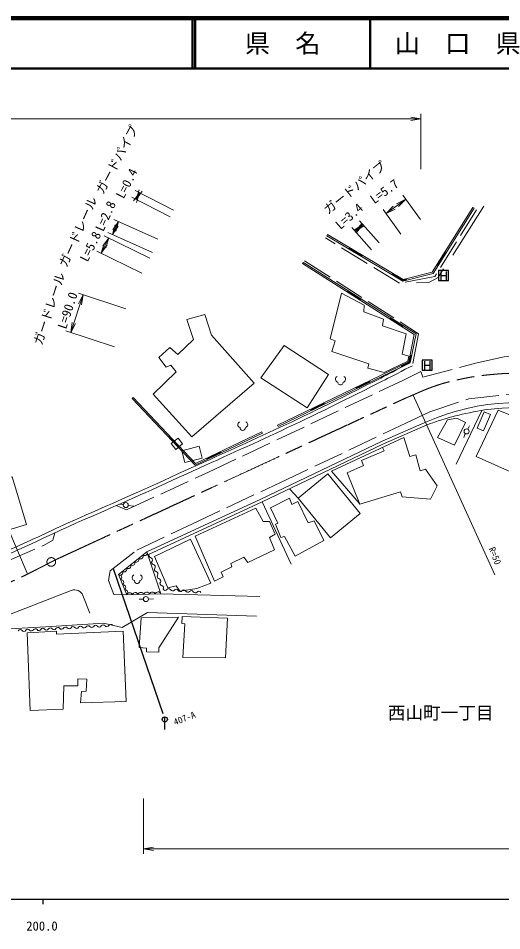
# Model space of a CAD drawing. Units: millimetres, scale not verified. Extents: x 40000 to 680000, y 20000 to 380000.
# Drawn here: x 263136 to 359115, y 198715 to 380000 of the extents above; entities that cross this region are included whole.
import ezdxf
from ezdxf.enums import TextEntityAlignment as Align

# ---------------------------------------------------------------- set-up
doc = ezdxf.new("R2010")
doc.units = ezdxf.units.MM
doc.header["$LTSCALE"] = 1000
doc.linetypes.add('CHAIN', pattern=[18.5, 12, -1.5, 3.5, -1.5])
doc.linetypes.add('DASHED', pattern=[7.5, 6, -1.5])
for name, color, linetype, lineweight in [('M-BMK', 2, 'CHAIN', 13), ('M-STR-HTXT', 7, 'Continuous', 13), ('M-STR-STRC', 7, 'Continuous', 25), ('M-TTL', 2, 'Continuous', 140), ('M-TTL-BAND', 7, 'Continuous', 25), ('M-TTL-LINE', 7, 'Continuous', 50), ('M-WORK', 1, 'Continuous', 13)]:
    doc.layers.add(name, color=color, linetype=linetype, lineweight=lineweight)
doc.layers.add('M-BMK-HTXT', color=7, linetype='Continuous')
doc.layers.add('M-TTL-TXT', color=7, linetype='Continuous')
doc.styles.add('ＭＳ ゴシック', font='')
doc.styles.get('ＭＳ ゴシック').set_extended_font_data('MS Gothic')

# ---------------------------------------------------------------- blocks, each defined once
blk = doc.blocks.new('open_arrow')
at = {"color": 0, "linetype": 'Continuous', "lineweight": -2}
blk.add_lwpolyline([(7.5, 1.25), (0, 0), (7.5, -1.25)], dxfattribs=at)

msp = doc.modelspace()

# ---------------------------------------------------------------- linework, layer by layer
at = {"layer": 'M-BMK'}
msp.add_circle((269683, 271981), 860, dxfattribs=at)
for points, knots in [([(270446, 272374), (299652, 285873), (312789, 291945), (339928, 304490), (339928, 304490), (339928, 304490), (339928, 304490), (342213, 305432), (343444, 306087), (345777, 306903), (347563, 307527), (348601, 307776), (350449, 308186), (353095, 308771), (354607, 308992), (357305, 309239), (359601, 309449), (360419, 309474), (363201, 309502)], [0, 0, 0, 0, 1, 1, 1, 2, 2, 2, 3, 3, 3, 4, 4, 4, 5, 5, 5, 6, 6, 6, 6]), ([(173460, 270108), (187285, 266657), (192200, 265430), (204212, 262432), (204212, 262432), (204212, 262432), (204212, 262432), (208150, 261877), (210337, 261407), (214295, 261010), (217533, 260686), (219356, 260491), (222611, 260493), (226205, 260496), (228215, 260756), (231789, 261140), (237097, 261710), (240102, 261941), (245318, 263079), (249746, 264044), (252228, 264644), (256521, 266095), (262174, 268005), (264141, 269132), (270446, 272374)], [0, 0, 0, 0, 1, 1, 1, 2, 2, 2, 3, 3, 3, 4, 4, 4, 5, 5, 5, 6, 6, 6, 7, 7, 7, 8, 8, 8, 8])]:
    msp.add_open_spline(points, degree=3, knots=knots, dxfattribs=at)
at = {"layer": 'M-STR-HTXT'}
for p, q in [((343065, 350000), (343065, 361000)), ((138205, 360000), (343065, 360000)), ((293274, 340533), (285651, 344453)), ((293934, 341871), (286334, 345780)), ((286541, 343996), (287223, 345322)), ((343019, 339991), (339475, 344855)), ((340064, 344047), (336143, 341190)), ((339098, 337134), (335554, 341999)), ((281841, 337016), (283016, 339636)), ((290840, 336128), (282104, 340045)), ((331569, 339007), (330045, 337659)), ((334795, 335359), (330907, 339756)), ((289760, 333465), (280929, 337426)), ((333270, 334010), (329382, 338408)), ((279609, 333314), (281104, 336357)), ((289287, 332339), (280206, 336798)), ((287681, 329351), (278712, 333755)), ((273551, 317563), (276030, 325090)), ((284512, 322297), (275080, 325403)), ((282232, 314704), (272601, 317876)), ((249570, 305519), (264927, 269739)), ((357722, 269398), (341468, 305231)), ((288000, 225000), (288000, 214000)), ((288000, 215000), (557000, 215000))]:
    msp.add_line(p, q, dxfattribs=at)
at = {"layer": 'M-STR-STRC'}
for p, q in [((348549, 329887), (346549, 329887)), ((346549, 329887), (346549, 327887)), ((347090, 327972), (347090, 329671)), ((347090, 328887), (348081, 328887)), ((348081, 329682), (348081, 327977)), ((348549, 327887), (348549, 329887)), ((346549, 327887), (348549, 327887)), ((345308, 312078), (343308, 312078)), ((343308, 312078), (343308, 310078)), ((343848, 310163), (343848, 311863)), ((344840, 311873), (344840, 310169)), ((345308, 310078), (345308, 312078)), ((343308, 310078), (345308, 310078)), ((343848, 311078), (344840, 311078)), ((281987, 270707), (291809, 241864)), ((292231, 238698), (292231, 241198))]:
    msp.add_line(p, q, dxfattribs=at)
msp.add_circle((292231, 240698), 500, dxfattribs=at)
at = {"layer": 'M-TTL'}
msp.add_line((680000, 380000), (40000, 380000), dxfattribs=at)
at = {"layer": 'M-TTL-BAND'}
for p, q in [((40000, 205000), (579000, 205000)), ((268000, 205000), (268000, 204000))]:
    msp.add_line(p, q, dxfattribs=at)
at = {"layer": 'M-TTL-LINE'}
for p, q in [((297750, 380000), (297750, 370000)), ((298250, 380000), (298250, 370000)), ((333000, 380000), (333000, 370000)), ((40000, 370000), (680000, 370000))]:
    msp.add_line(p, q, dxfattribs=at)
at = {"layer": 'M-WORK'}
for p, q in [((349400, 332960), (355533, 342676)), ((353381, 342410), (345336, 329574)), ((353635, 342250), (345526, 329312)), ((353635, 342250), (353381, 342410)), ((324392, 336767), (324546, 337024)), ((339494, 327790), (324392, 336767)), ((339540, 328111), (324546, 337024)), ((328903, 334434), (328750, 334176)), ((331360, 332695), (328781, 334228)), ((331390, 332747), (328811, 334279)), ((331421, 332798), (328842, 334331)), ((331452, 332850), (328873, 334383)), ((331329, 332643), (331482, 332901)), ((347855, 333481), (346262, 330939)), ((347906, 333449), (346313, 330907)), ((347957, 333417), (346364, 330875)), ((348008, 333385), (346415, 330843)), ((348059, 333353), (347805, 333513)), ((319731, 331503), (319571, 331249)), ((319571, 331249), (341761, 317173)), ((319731, 331503), (342096, 317315)), ((346211, 330971), (346465, 330811)), ((346468, 328503), (347524, 330215)), ((337346, 329067), (337499, 329325)), ((337377, 329118), (339503, 327854)), ((339512, 327919), (337407, 329170)), ((337438, 329221), (339522, 327983)), ((339531, 328047), (337469, 329273)), ((345526, 329312), (339494, 327790)), ((340176, 328148), (339522, 327983)), ((339531, 328047), (340162, 328206)), ((345336, 329574), (339540, 328111)), ((340220, 327974), (340147, 328264)), ((344615, 327495), (346468, 328503)), ((340206, 328032), (339503, 327854)), ((339512, 327919), (340191, 328090)), ((342223, 327424), (344615, 327495)), ((325057, 316283), (327332, 325360)), ((327332, 325360), (331835, 322991)), ((328598, 325878), (328437, 325625)), ((328469, 325675), (331003, 324068)), ((328502, 325726), (331035, 324119)), ((328534, 325777), (331067, 324170)), ((328566, 325827), (331099, 324220)), ((330971, 324018), (331131, 324271)), ((331835, 322991), (331765, 321678)), ((300160, 321127), (296611, 320141)), ((301499, 317049), (300160, 321127)), ((331765, 321678), (335658, 320247)), ((296611, 320141), (297908, 316185)), ((335658, 320247), (335471, 318910)), ((337042, 320521), (336882, 320268)), ((336914, 320319), (339447, 318712)), ((336946, 320369), (339479, 318762)), ((336978, 320420), (339511, 318813)), ((337010, 320471), (339543, 318864)), ((335471, 318910), (340162, 317292)), ((340162, 317292), (339341, 313281)), ((339415, 318661), (339576, 318914)), ((342096, 317315), (340924, 311545)), ((297908, 316185), (294844, 313230)), ((309987, 307476), (301499, 317049)), ((326065, 315931), (325057, 316283)), ((325362, 313797), (326065, 315931)), ((341761, 317173), (340659, 311751)), ((293218, 314591), (291060, 312589)), ((294844, 313230), (293218, 314591)), ((332726, 311311), (325362, 313797)), ((291060, 312589), (292530, 310666)), ((340490, 311874), (335752, 309622)), ((339341, 313281), (340701, 312835)), ((340701, 312835), (340490, 311874)), ((340712, 311710), (340979, 313024)), ((341038, 313012), (340765, 311669)), ((340818, 311628), (341097, 313000)), ((341156, 312988), (340871, 311587)), ((341215, 312976), (340921, 313036)), ((292530, 310666), (293452, 311088)), ((293452, 311088), (294484, 309759)), ((340659, 311751), (314595, 299174)), ((340924, 311545), (314725, 298904)), ((332562, 310490), (332726, 311311)), ((335752, 309622), (332562, 310490)), ((339269, 310747), (339138, 311017)), ((340712, 311710), (339165, 310963)), ((339191, 310909), (340765, 311669)), ((340818, 311628), (339217, 310855)), ((339243, 310801), (340871, 311587)), ((294484, 309759), (289887, 305342)), ((297604, 296828), (309987, 307476)), ((330132, 306671), (330263, 306401)), ((332860, 307921), (330158, 306617)), ((332886, 307867), (330184, 306563)), ((332912, 307813), (330210, 306509)), ((332938, 307759), (330236, 306455)), ((332964, 307705), (332834, 307975)), ((285947, 304679), (285728, 304473)), ((285947, 304679), (298331, 291545)), ((289887, 305342), (297604, 296828)), ((285728, 304473), (298263, 291179)), ((323854, 303575), (321152, 302271)), ((323880, 303521), (321178, 302217)), ((323906, 303467), (321204, 302163)), ((323932, 303413), (321230, 302109)), ((323958, 303359), (323828, 303629)), ((321126, 302325), (321256, 302055)), ((350097, 291415), (355139, 302058)), ((354010, 292920), (358414, 302131)), ((358414, 302131), (361191, 301020)), ((314725, 298904), (314595, 299174)), ((335408, 295969), (344205, 299829)), ((335649, 295419), (344446, 299279)), ((346349, 296731), (348341, 300216)), ((348341, 300216), (350180, 300580)), ((351922, 299699), (349739, 295218)), ((350180, 300580), (351922, 299699)), ((298263, 291179), (311595, 297584)), ((298331, 291545), (311465, 297854)), ((311465, 297854), (311595, 297584)), ((351883, 297489), (351576, 296738)), ((352394, 298348), (352699, 299011)), ((293150, 297039), (292932, 296834)), ((292975, 296875), (295033, 294692)), ((293019, 296916), (295077, 294733)), ((293063, 296957), (295121, 294774)), ((293106, 296998), (295164, 294816)), ((311307, 284450), (335408, 295969)), ((325330, 289992), (339693, 296694)), ((339693, 296694), (340861, 292941)), ((349739, 295218), (346349, 296731)), ((294990, 294651), (295208, 294857)), ((300563, 292551), (303267, 293850)), ((300589, 292497), (303293, 293796)), ((300615, 292442), (303319, 293741)), ((300641, 292388), (303345, 293687)), ((303371, 293633), (303241, 293904)), ((311566, 283909), (335667, 295428)), ((331248, 292117), (335805, 294090)), ((335805, 294090), (335454, 294716)), ((300537, 292605), (300667, 292334)), ((331688, 291121), (331248, 292117)), ((340861, 292941), (342068, 293285)), ((342068, 293285), (342891, 290106)), ((361440, 289645), (354010, 292920)), ((328413, 289666), (331688, 291121)), ((342891, 290106), (343983, 290413)), ((343983, 290413), (346319, 287119)), ((330826, 283653), (325330, 289992)), ((330960, 283442), (328413, 289666)), ((318690, 284658), (317028, 286449)), ((346319, 287119), (344998, 284438)), ((313222, 282762), (316985, 284629)), ((316985, 284629), (317416, 283423)), ((339003, 285932), (330960, 283442)), ((339348, 284936), (339003, 285932)), ((344998, 284438), (339348, 284936)), ((283993, 283380), (283100, 283450)), ((284941, 283176), (286054, 283090)), ((288671, 273994), (311307, 284450)), ((288861, 273428), (311559, 283905)), ((311566, 283909), (317328, 271530)), ((317416, 283423), (318651, 283997)), ((318651, 283997), (320662, 279746)), ((330960, 283442), (330826, 283653)), ((310321, 282676), (298285, 277075)), ((311729, 280033), (310321, 282676)), ((314659, 279717), (313222, 282762)), ((312992, 280033), (311729, 280033)), ((314113, 277477), (312992, 280033)), ((314199, 279459), (314659, 279717)), ((315262, 276845), (314199, 279459)), ((320662, 279746), (321897, 280148)), ((321897, 280148), (323793, 276213)), ((313021, 276816), (314113, 277477)), ((290184, 273082), (297337, 276529)), ((297337, 276529), (301359, 267796)), ((298285, 277075), (302077, 268170)), ((313998, 274374), (313021, 276816)), ((315980, 277017), (315262, 276845)), ((318134, 273110), (315980, 277017)), ((323793, 276213), (318134, 273110)), ((291458, 265663), (288671, 273994)), ((308684, 271875), (313998, 274374)), ((292856, 266820), (290184, 273082)), ((305351, 271674), (307937, 272938)), ((307937, 272938), (308684, 271875)), ((303427, 269979), (305553, 271014)), ((305553, 271014), (305351, 271674)), ((302077, 268170), (303800, 269060)), ((303800, 269060), (303427, 269979)), ((294493, 267222), (292856, 266820)), ((295240, 266159), (294493, 267222)), ((298601, 266733), (295240, 266159)), ((301359, 267796), (298601, 266733)), ((259475, 260819), (273666, 266315)), ((275973, 265304), (277362, 261776)), ((311077, 265146), (291458, 265663)), ((287984, 264606), (287150, 264614)), ((288984, 264611), (289968, 264637)), ((283771, 258985), (288770, 261915)), ((288770, 261915), (310400, 261197)), ((295679, 261154), (295622, 259756)), ((304699, 260828), (295679, 261154)), ((268595, 259090), (280037, 259789)), ((280037, 259789), (283771, 258985)), ((287138, 254968), (287540, 260867)), ((287540, 260867), (294932, 261020)), ((294932, 261020), (291064, 254892)), ((295622, 259756), (296177, 259679)), ((296177, 259679), (295794, 253015)), ((304278, 252939), (304699, 260828)), ((247587, 257903), (268595, 259090)), ((264917, 257877), (270738, 258241)), ((265491, 242499), (264917, 257877)), ((270700, 257628), (283971, 258260)), ((270738, 258241), (270700, 257628)), ((283971, 258260), (284584, 244280)), ((288594, 254854), (287138, 254968)), ((288574, 254145), (288594, 254854)), ((291064, 254088), (288574, 254145)), ((291064, 254892), (291064, 254088)), ((295794, 253015), (304278, 252939)), ((274951, 248742), (274932, 247363)), ((276751, 248685), (274951, 248742)), ((276637, 246329), (276751, 248685)), ((272175, 247344), (272040, 242748)), ((274932, 247363), (272175, 247344)), ((275468, 243993), (275660, 246214)), ((275660, 246214), (276637, 246329)), ((284584, 244280), (275468, 243993)), ((272040, 242748), (265491, 242499))]:
    msp.add_line(p, q, dxfattribs=at)
at = {"layer": 'M-WORK', "linetype": 'DASHED'}
for points in [[(354087, 341958), (345819, 328723), (338830, 327363), (324101, 336369)], [(319979, 331774), (342605, 317326), (341369, 310962), (340830, 310711)], [(343065, 309790), (343461, 308678), (353878, 311500), (359578, 312732), (362744, 312802), (368127, 312028), (375374, 310410), (376289, 312204)], [(282600, 283200), (284617, 282356), (300894, 289814), (339596, 308111), (343065, 309790)], [(284662, 265460), (282096, 265499), (281024, 268276), (281369, 270229), (286692, 274346), (297704, 279555), (315226, 287790), (340103, 299548), (344871, 301808), (352570, 304393), (359981, 305236), (368886, 304853), (377867, 302804), (387213, 299721), (405138, 293305), (405247, 291807)], [(194582, 269374), (202322, 267427), (211188, 266184), (219069, 265387), (227676, 265058), (236143, 265410), (242687, 266067), (252280, 268881), (260911, 272165), (268276, 275308), (269988, 276293), (270363, 277771)]]:
    msp.add_lwpolyline(points, dxfattribs=at)
at = {"layer": 'M-WORK'}
for points in [[(311317, 308574), (320464, 302628), (324754, 309228), (315921, 314969)], [(355654, 301783), (356880, 301247), (355474, 298033), (354248, 298569)], [(294394, 294354), (295770, 295438), (294872, 296578), (293496, 295494)], [(296229, 291737), (299638, 292634), (299018, 294989), (295610, 294092)], [(261951, 288881), (264801, 279435), (254677, 276381), (251827, 285827)], [(318690, 284658), (325124, 276807), (331021, 281639), (324586, 289490)]]:
    msp.add_lwpolyline(points, close=True, dxfattribs=at)
msp.add_lwpolyline([(291458, 265663), (284662, 265460), (283054, 269463), (288671, 273994)], dxfattribs=at)
for centre in [(352144, 297915), (284482, 283278), (288484, 264614)]:
    msp.add_circle(centre, 500, dxfattribs=at)
for centre, radius, start, end in [((326710, 308292), 599, 113.44836, 257.2818), ((327513, 308292), 599, 282.7182, 66.55164), ((327111, 307675), 534, 176.52859, 3.47141), ((362505, 258121), 45546, 71.42598, 113.69069), ((307289, 299268), 599, 113.44836, 257.2818), ((308092, 299268), 599, 282.7182, 66.55164), ((307691, 298651), 534, 176.52859, 3.47141), ((288187, 273773), 532, 233.26946, 24.50574), ((285780, 271831), 532, 233.26946, 24.50574), ((286582, 272479), 532, 233.26946, 24.50574), ((287385, 273126), 532, 233.26946, 24.50574), ((289516, 273295), 452, 145.38588, 257.67583), ((289323, 272412), 452, 325.38588, 77.67583), ((290066, 271899), 452, 145.38588, 257.67583), ((284175, 270537), 532, 233.26946, 24.50574), ((284977, 271184), 532, 233.26946, 24.50574), ((289874, 271017), 452, 325.38588, 77.67583), ((290617, 270504), 452, 145.38588, 257.67583), ((283372, 269889), 532, 233.26946, 24.50574), ((283103, 268902), 563, 308.75697, 95.03479), ((283505, 267901), 563, 308.75697, 95.03479), ((286345, 268850), 599, 113.44836, 257.2818), ((287149, 268850), 599, 282.7182, 66.55164), ((290424, 269622), 452, 325.38588, 77.67583), ((291167, 269109), 452, 145.38588, 257.67583), ((290975, 268226), 452, 325.38588, 77.67583), ((283908, 266900), 563, 308.75697, 95.03479), ((286747, 268234), 534, 176.52859, 3.47141), ((291718, 267713), 452, 145.38588, 257.67583), ((291525, 266831), 452, 325.38588, 77.67583), ((292292, 266793), 452, 208.96342, 321.25337), ((292996, 266228), 452, 28.96342, 141.25337), ((294491, 266100), 452, 28.96342, 141.25337), ((274311, 264650), 1786, 21.49365, 111.17211), ((284310, 265900), 563, 308.75697, 95.03479), ((285235, 265276), 601, 21.26239, 162.15769), ((286367, 265310), 601, 21.26239, 162.15769), ((287500, 265344), 601, 21.26239, 162.15769), ((288632, 265378), 601, 21.26239, 162.15769), ((289765, 265412), 601, 21.26239, 162.15769), ((290898, 265445), 601, 21.26239, 162.15769), ((293786, 266665), 452, 208.96342, 321.25337), ((295281, 266537), 452, 208.96342, 321.25337), ((295985, 265972), 452, 28.96342, 141.25337), ((296775, 266410), 452, 208.96342, 321.25337), ((297480, 265844), 452, 28.96342, 141.25337), ((298270, 266282), 452, 208.96342, 321.25337), ((298974, 265716), 452, 28.96342, 141.25337), ((277002, 258866), 452, 37.1527, 149.44265), ((278500, 258952), 452, 37.1527, 149.44265), ((279220, 259498), 452, 217.1527, 329.44265), ((279997, 259039), 452, 37.1527, 149.44265), ((280717, 259584), 452, 217.1527, 329.44265), ((281495, 259125), 452, 37.1527, 149.44265), ((263525, 258090), 452, 37.1527, 149.44265), ((264244, 258635), 452, 217.1527, 329.44265), ((265022, 258176), 452, 37.1527, 149.44265), ((265742, 258721), 452, 217.1527, 329.44265), ((266520, 258262), 452, 37.1527, 149.44265), ((267239, 258808), 452, 217.1527, 329.44265), ((268017, 258348), 452, 37.1527, 149.44265), ((268737, 258894), 452, 217.1527, 329.44265), ((269515, 258435), 452, 37.1527, 149.44265), ((270234, 258980), 452, 217.1527, 329.44265), ((271012, 258521), 452, 37.1527, 149.44265), ((271732, 259066), 452, 217.1527, 329.44265), ((272510, 258607), 452, 37.1527, 149.44265), ((273230, 259153), 452, 217.1527, 329.44265), ((274007, 258694), 452, 37.1527, 149.44265), ((274727, 259239), 452, 217.1527, 329.44265), ((275505, 258780), 452, 37.1527, 149.44265), ((276225, 259325), 452, 217.1527, 329.44265), ((277722, 259412), 452, 217.1527, 329.44265)]:
    msp.add_arc(centre, radius, start, end, dxfattribs=at)
for points, knots in [([(193619, 271077), (196488, 270212), (197303, 269979), (199699, 269413), (202481, 268756), (204069, 268512), (206892, 268053), (210134, 267526), (211955, 267238), (215226, 266927), (218229, 266642), (219918, 266521), (222934, 266458), (226233, 266389), (228086, 266449), (231378, 266661), (235810, 266948), (238305, 267131), (242683, 267881), (247061, 268630), (249540, 269072), (253753, 270477), (256749, 271475), (258332, 272298), (261227, 273557), (265993, 275629), (268583, 276967), (273324, 279096), (280175, 282172), (284064, 283779), (290891, 286906), (306484, 294048), (315340, 297807), (330658, 305517), (334643, 307523), (335952, 308152), (340830, 310711)], [0, 0, 0, 0, 1, 1, 1, 2, 2, 2, 3, 3, 3, 4, 4, 4, 5, 5, 5, 6, 6, 6, 7, 7, 7, 8, 8, 8, 9, 9, 9, 10, 10, 10, 11, 11, 11, 12, 12, 12, 12]), ([(193666, 271778), (196588, 270900), (197416, 270662), (199855, 270088), (202621, 269438), (204198, 269192), (207002, 268736), (210228, 268213), (212040, 267926), (215293, 267616), (218275, 267333), (219952, 267213), (222947, 267151), (226223, 267082), (228063, 267141), (231332, 267353), (235737, 267637), (238215, 267826), (242566, 268564), (246907, 269302), (249364, 269745), (253541, 271138), (256511, 272128), (258080, 272944), (260951, 274192), (265714, 276262), (268302, 277600), (273039, 279727), (279889, 282802), (283778, 284409), (290604, 287536), (306190, 294674), (315042, 298432), (330354, 306139), (334334, 308143), (335643, 308771), (340515, 311327)], [0, 0, 0, 0, 1, 1, 1, 2, 2, 2, 3, 3, 3, 4, 4, 4, 5, 5, 5, 6, 6, 6, 7, 7, 7, 8, 8, 8, 9, 9, 9, 10, 10, 10, 11, 11, 11, 12, 12, 12, 12]), ([(344446, 299279), (345966, 299833), (346403, 299970), (347674, 300360), (349927, 301052), (351224, 301327), (353534, 301797), (355730, 302243), (356985, 302407), (359222, 302543), (362649, 302753), (364595, 302801), (368012, 302457), (371501, 302107), (372815, 301761), (376822, 300726)], [0, 0, 0, 0, 1, 1, 1, 2, 2, 2, 3, 3, 3, 4, 4, 4, 5, 5, 5, 5])]:
    msp.add_open_spline(points, degree=3, knots=knots, dxfattribs=at)

# ---------------------------------------------------------------- block references
at = {"layer": 'M-STR-HTXT', "xscale": 267, "yscale": 267}
for p, rotation in [((343065, 360000), 180), ((287223, 345322), 242.8), ((286541, 343996), 62.8), ((336143, 341190), 36.1), ((340064, 344047), 216.1), ((283016, 339636), 245.8), ((330045, 337659), 41.5), ((331569, 339007), 221.5), ((281841, 337016), 65.8), ((281104, 336357), 243.8), ((279609, 333314), 63.8), ((276030, 325090), 251.8), ((273551, 317563), 71.8)]:
    msp.add_blockref('open_arrow', p, dxfattribs=dict(at, rotation=rotation))
msp.add_blockref('open_arrow', (288000, 215000), dxfattribs=at)

# ---------------------------------------------------------------- texts
at = {"layer": 'M-BMK-HTXT', "style": 'ＭＳ ゴシック'}
msp.add_text('西山町一丁目', height=2566, dxfattribs=at).set_placement((336497, 239952), align=Align.BOTTOM_LEFT)
at = {"layer": 'M-STR-HTXT', "style": 'ＭＳ ゴシック'}
for s, height, rotation, p in [('ガードパイプ', 1833, 61.975, (280477, 344621)), ('ガードパイプ', 1833, 38.786, (324972, 340533)), ('ガードレール', 1833, 65.772, (273238, 330137)), ('ガードレール', 1833, 71.909, (268337, 314725)), ('R=50', 1320, 291.801, (356131, 274487))]:
    msp.add_text(s, height=height, rotation=rotation, dxfattribs=at).set_placement(p, align=Align.BOTTOM_LEFT)
for s, rotation, p in [('L=0.4', 62.784, (285965, 346518)), ('L=5.7', 36.072, (336661, 344420)), ('L=2.8', 65.847, (281790, 340092)), ('L=3.4', 41.48, (329788, 339572)), ('L=5.8', 63.849, (278773, 334009)), ('L=90.0', 71.773, (274315, 321483))]:
    msp.add_text(s, height=1833, rotation=rotation, dxfattribs=at).set_placement(p, align=Align.BOTTOM_CENTER)
at = {"layer": 'M-STR-STRC', "style": 'ＭＳ ゴシック'}
msp.add_text('407-A', height=1320, rotation=21.161, dxfattribs=at).set_placement((294421, 239125), align=Align.BOTTOM_LEFT)
at = {"layer": 'M-TTL-BAND', "style": 'ＭＳ ゴシック'}
msp.add_text('200.0', height=1833, dxfattribs=at).set_placement((267844, 198195), align=Align.BOTTOM_CENTER)
at = {"layer": 'M-TTL-TXT', "style": 'ＭＳ ゴシック'}
for s, p in [('県\u3000名', (315625, 375000)), ('山\u3000口\u3000県', (350375, 375000))]:
    msp.add_text(s, height=3666, dxfattribs=at).set_placement(p, align=Align.MIDDLE_CENTER)

doc.saveas('drawing.dxf')
